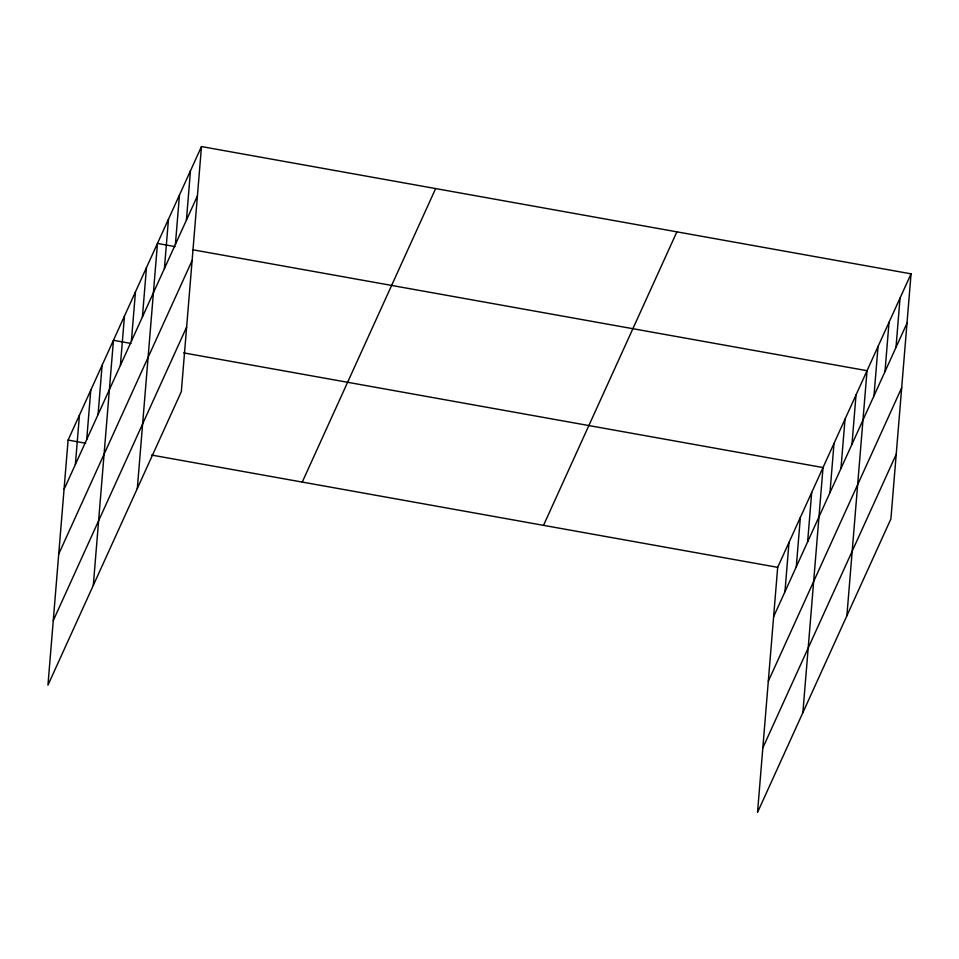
<?xml version="1.0" encoding="UTF-8"?>
<svg xmlns="http://www.w3.org/2000/svg" width="959" height="959" viewBox="0 0 959 959"><rect width="100%" height="100%" fill="white"/><g stroke="black" fill="none" stroke-linecap="round" stroke-linejoin="round"><path stroke-width="1.44" d="M201.474 146.571L68.101 440.073L47.95 685.158L181.323 391.656L201.474 146.571L911.05 273.842L890.899 518.927L757.526 812.429L777.677 567.344L911.05 273.842M75.377 464.48L79.441 415.127M86.718 439.534L90.769 390.181M98.058 414.588L102.11 365.235M93.299 585.362L113.45 340.289L131.011 343.442M120.39 365.427L124.454 316.074M131.395 341.212L135.459 291.86M142.4 316.997L146.463 267.645M137.317 488.515L157.468 243.43L175.029 246.583M164.409 268.568L168.472 219.215M175.413 244.353L179.465 195.001M186.418 220.138L190.469 170.786M784.953 591.751L789.005 542.398M796.294 566.805L800.345 517.452M807.622 541.859L811.686 492.506M802.875 712.633L823.026 467.56L183.696 352.888M829.967 492.698L834.018 443.346M840.971 468.483L845.023 419.131M851.976 444.269L856.027 394.916M846.881 615.774L867.032 370.701L192.591 249.736M873.985 395.839L878.036 346.487M884.989 371.624L889.041 322.272M895.994 347.41L900.045 298.057M64.037 489.426L197.422 195.924M58.727 554.014L192.112 260.512M53.26 620.569L186.633 327.067M302.253 482.077L435.638 188.575M543.513 525.352L676.886 231.838M773.613 616.697L906.998 323.195M768.303 681.286L901.688 387.784M762.837 747.84L896.209 454.326M68.101 440.073L85.663 443.226M151.522 455.046L777.677 567.344"/></g></svg>
